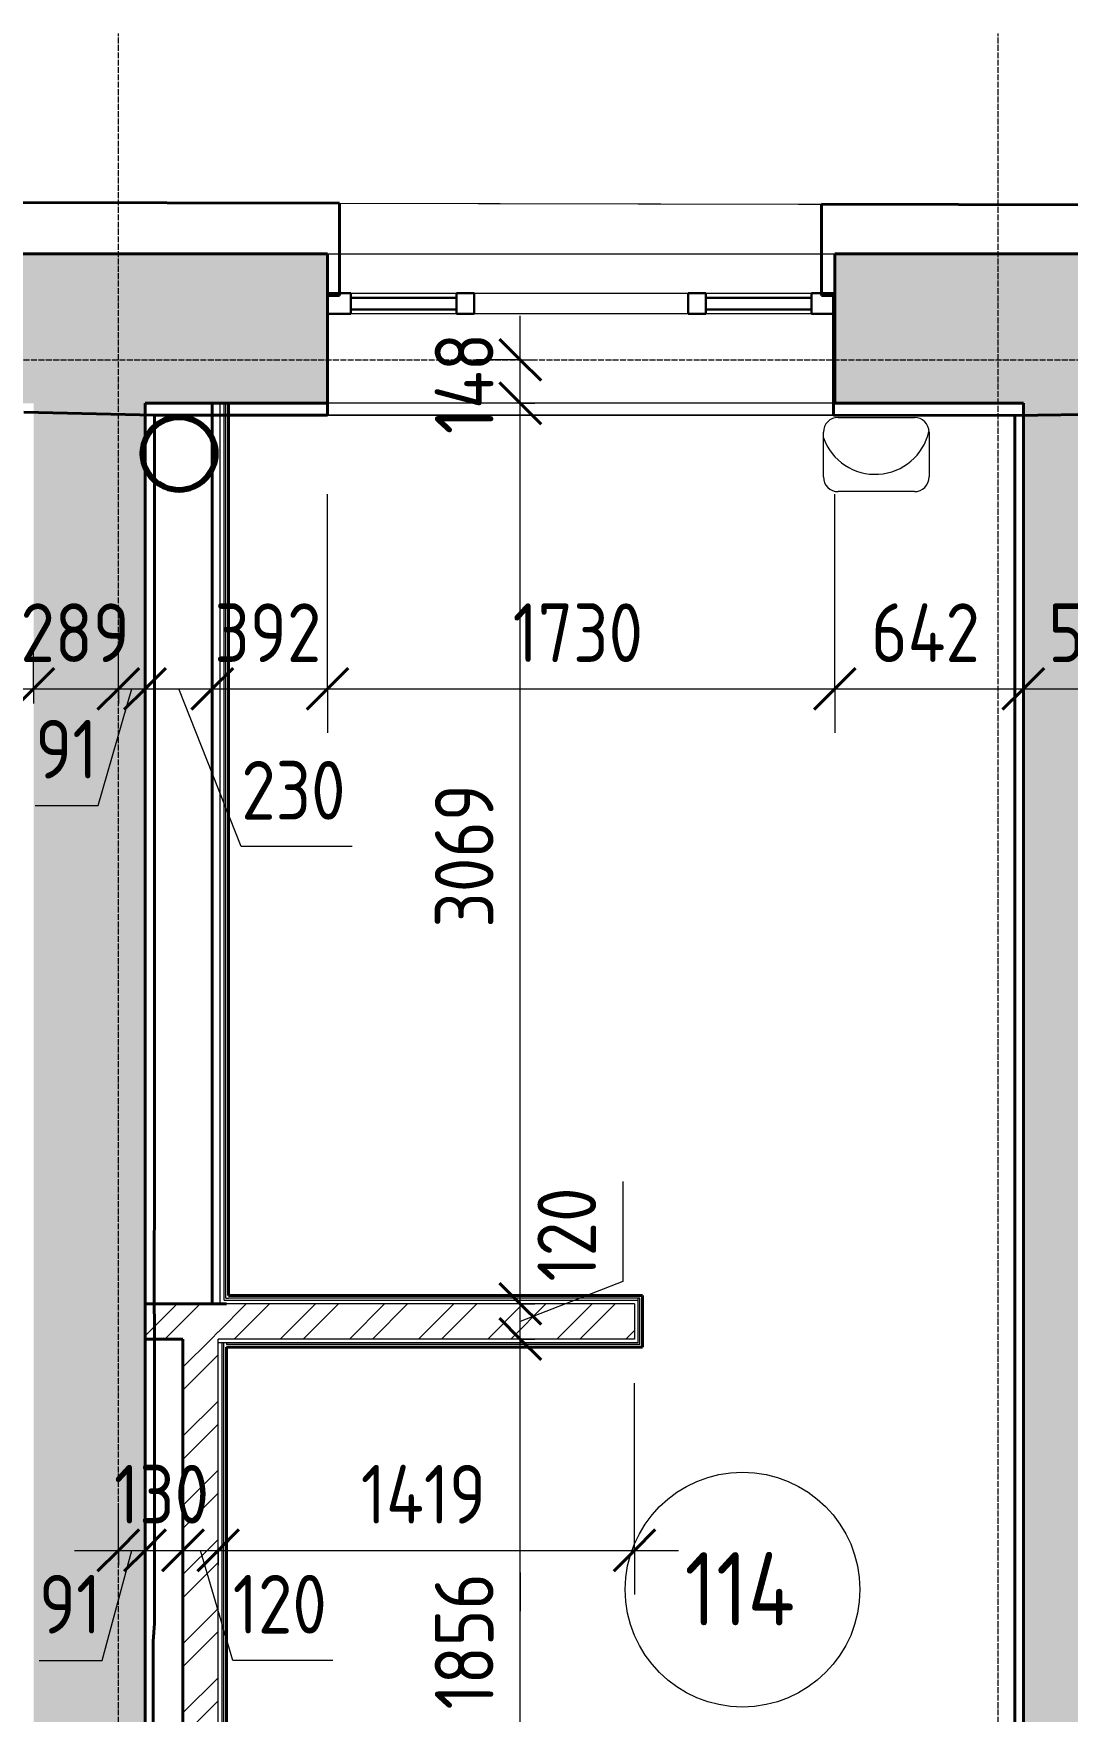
# Model space of a CAD drawing. Header units: millimetres. Extents: x -11886 to 68941, y -8130 to 45506.
# Drawn here: x 7421 to 10946, y 15950 to 21669 of the extents above; entities that cross this region are included whole.
import ezdxf

# ---------------------------------------------------------------- set-up
doc = ezdxf.new("R2010")
doc.units = ezdxf.units.MM
doc.linetypes.add('ADSK_Линия сетки', pattern=[25, 20, -2.5, 0, -2.5])
for name, color, linetype, lineweight in [('Витраж', 7, 'Continuous', 18), ('Марки помещений', 7, 'Continuous', 20), ('Оси', 7, 'Continuous', 9), ('Панели витража', 7, 'Continuous', 18), ('Размеры', 7, 'Continuous', 9), ('Размеры-100', 7, 'Continuous', 9), ('Стены', 7, 'Continuous', 18), ('Стены внутренние', 7, 'Continuous', 18), ('Стены наружные', 7, 'Continuous', 18), ('Стены штриховка', 7, 'Continuous', 18), ('стояки', 7, 'Continuous', 9)]:
    doc.layers.add(name, color=color, linetype=linetype, lineweight=lineweight)
for name, color, linetype, lineweight, true_color in [('Линии', 7, 'Continuous', 9, 0x00a600), ('планы со стояками отопление_dwg', 7, 'Continuous', 9, 0x767676), ('Стены разрез', 7, 'Continuous', 40, 0xbb5389), ('ТХ', 5, 'Continuous', 9, 0x0000ff), ('ТХ 1 этаж_dwg', 7, 'Continuous', 9, 0x767676)]:
    doc.layers.add(name, color=color, linetype=linetype, lineweight=lineweight, true_color=true_color)
doc.styles.add('GOST Common_1', font='GOST_Common.ttf', dxfattribs={"width": 0.9, "height": 200})
doc.styles.add('GOST Common_2', font='GOST_Common.ttf', dxfattribs={"width": 0.9, "height": 250})
doc.dimstyles.new('ADSK_Основной_2_мм_Округление_до_1_мм', dxfattribs={"dimscale": 304.8, "dimtxt": 201.142999, "dimasz": 0.463911, "dimexe": 0.492126, "dimexo": 0.492126, "dimgap": 0.098425, "dimtad": 1, "dimdec": 0, "dimdsep": 46, "dimtxsty": 'GOST Common_1', "dimblk1": 'OBLIQUE', "dimblk2": 'OBLIQUE', "dimsah": 1, "dimcen": 0.09, "dimdle": 0.492126, "dimazin": 2, "dimtfac": 1, "dimtdec": 4, "dimtix": 1, "dimtmove": 0, "dimatfit": 3, "dimfxl": 1, "dimtvp": 1, "dimtolj": 1, "dimtzin": 0, "dimlwd": 20, "dimlwe": 20, "dimarcsym": 2})
doc.dimstyles.new('ADSK_Основной_2_мм_Округление_до_1_мм_1', dxfattribs={"dimscale": 304.8, "dimtxt": 201.142999, "dimasz": 0.463911, "dimexe": 0.492126, "dimexo": 0.492126, "dimgap": 0.098425, "dimtad": 1, "dimdec": 0, "dimdsep": 46, "dimtxsty": 'GOST Common_1', "dimblk1": 'OBLIQUE', "dimblk2": 'OBLIQUE', "dimsah": 1, "dimcen": 0.09, "dimdle": 0.492126, "dimazin": 2, "dimtfac": 1, "dimtdec": 4, "dimtix": 1, "dimtmove": 1, "dimatfit": 3, "dimfxl": 1, "dimtvp": 1, "dimtolj": 1, "dimtzin": 0, "dimlwd": 20, "dimlwe": 20, "dimarcsym": 2})
pattern_1 = [(45, (0, 0), (-117.8655, 117.8655), []), (45, (78.58, 0), (-117.8655, 117.8655), [])]

# ---------------------------------------------------------------- blocks, each defined once
blk = doc.blocks.new('Существующие стены 1 эт - Существующие стены 1 эт-653793-01 План 1-го этажа кладочный')
at = {"layer": 'Стены', "color": 243, "true_color": 0xbb5389}
for p, q in [((4132.6, 21098.7), (10574.2, 21086.5)), ((8463.5, 21090.5), (8463.4, 20783.6)), ((8463.5, 21090.5), (10107.4, 21087.4)), ((10107.3, 20783.6), (10107.4, 21087.4)), ((10574.2, 21086.5), (12238.6, 21083.6)), ((10147.6, 20635.6), (10147.6, 20713.6)), ((10147.5, 20367.8), (10147.6, 20635.6)), ((7833.6, 20368.6), (7800.8, 20369.4)), ((7800.8, 20369.4), (7833.6, 20368.6)), ((8030.3, 20368.6), (7833.6, 20368.6)), ((7833.6, 20368.6), (7833.6, 17622.6)), ((8422.6, 20368.4), (8422.6, 20408.6)), ((8422.6, 20408.6), (8422.6, 20368.4)), ((8422.6, 20408.6), (8422.6, 20368.4)), ((10147.5, 20367.8), (8422.6, 20368.4)), ((8422.6, 20368.4), (10147.5, 20367.8)), ((10147.5, 20367.8), (8422.6, 20368.4)), ((10147.5, 20408.6), (10147.5, 20367.8)), ((10147.5, 20367.8), (10147.5, 20408.6)), ((7833.6, 17622.6), (7832, 17558.8)), ((7832, 17558.8), (7832, 17339.6)), ((7833.6, 17219.6), (7833.6, 16250.6)), ((7833.6, 16250.6), (7828.4, 16190)), ((7828.4, 16190), (7828.4, 15899))]:
    blk.add_line(p, q, dxfattribs=at)
at = {"layer": 'Стены разрез'}
for p, q in [((8463.5, 21090.5), (6687.7, 21093.9)), ((8463.5, 21090.5), (8463.4, 20776.2)), ((10107.4, 21087.4), (10107.3, 20775.6)), ((10574.2, 21086.5), (10107.4, 21087.4)), ((10574.2, 21086.5), (12101.9, 21083.8)), ((8463.4, 20776.2), (8422.7, 20776.3)), ((8422.7, 20776.3), (8422.7, 20636.3)), ((10147.6, 20775.6), (10107.3, 20775.6)), ((10147.6, 20635.6), (10147.6, 20775.6)), ((8422.6, 20368.4), (8422.7, 20636.3)), ((10147.5, 20367.8), (10147.6, 20635.6)), ((7388, 20378.6), (7833.6, 20368.6)), ((7833.6, 20368.6), (7388, 20378.6)), ((7833.6, 20368.6), (8422.6, 20368.4)), ((7833.6, 17622.6), (7833.6, 20368.6)), ((10147.5, 20367.8), (10766.6, 20367.6)), ((10766.6, 20367.6), (11333.9, 20374.8)), ((11333.9, 20374.8), (10766.6, 20367.6)), ((10766.6, 20367.6), (10766.6, 12991.9)), ((7832, 17558.8), (7833.6, 17622.6)), ((7832, 17331.9), (7832, 17558.8)), ((7833.6, 17277.8), (7832, 17331.9)), ((7833.6, 16250.6), (7833.6, 17277.8)), ((7828.4, 16190), (7833.6, 16250.6)), ((7828.4, 15899), (7828.4, 16190))]:
    blk.add_line(p, q, dxfattribs=at)
blk = doc.blocks.new('Системная панель - _AR_Стекло_40мм_привязка по центру-1463982-01 План 1-го этажа кладочный')
at = {"layer": 'Панели витража', "lineweight": 30}
for p, q in [((180, 20), (-180, 20)), ((-180, 20), (-180, -20)), ((180, -20), (180, 20)), ((-180, -20), (180, -20))]:
    blk.add_line(p, q, dxfattribs=at)
blk = doc.blocks.new('Прямоугольный импост - 70х20_60мм-1463983-01 План 1-го этажа кладочный')
at = {"layer": 'Витраж', "lineweight": 30}
for p, q in [((-80, 35), (0, 35)), ((-80, -35), (-80, 35)), ((0, 35), (0, -35)), ((0, -35), (-80, -35))]:
    blk.add_line(p, q, dxfattribs=at)
blk = doc.blocks.new('Прямоугольный импост - 70х20_60мм-1463984-01 План 1-го этажа кладочный')
at = {"layer": 'Витраж', "lineweight": 30}
for p, q in [((0, 35), (-80, 35)), ((-80, 35), (-80, -35)), ((0, -35), (0, 35)), ((-80, -35), (0, -35))]:
    blk.add_line(p, q, dxfattribs=at)
blk = doc.blocks.new('Прямоугольный импост - 70х60мм-1225009-01 План 1-го этажа кладочный')
at = {"layer": 'Витраж'}
for p, q in [((-6006, 9731.9), (-6006, 10091.9)), ((-5936, 10091.9), (-5936, 9731.9))]:
    blk.add_line(p, q, dxfattribs=at)
blk = doc.blocks.new('Прямоугольный импост - 70х60мм-1463981-01 План 1-го этажа кладочный')
at = {"layer": 'Витраж', "lineweight": 30}
for p, q in [((-30, 35), (30, 35)), ((-30, -35), (-30, 35)), ((30, 35), (30, -35)), ((30, -35), (-30, -35))]:
    blk.add_line(p, q, dxfattribs=at)
blk = doc.blocks.new('Прямоугольный импост - 70х60мм-1464024-01 План 1-го этажа кладочный')
at = {"layer": 'Витраж'}
for p, q in [((8922.7, 20783.6), (9652.7, 20783.6)), ((9652.7, 20713.6), (8922.7, 20713.6))]:
    blk.add_line(p, q, dxfattribs=at)
blk = doc.blocks.new('планы со стояками отопление_dwg-1484427-01 План 1-го этажа кладочный')
at = {"layer": 'стояки', "color": 246, "lineweight": 80, "true_color": 0x7f001f}
blk.add_circle((180312.4, 176314.5), 124.3, dxfattribs=at)
blk = doc.blocks.new('ТХ 1 этаж_dwg_Электросушитель-2118426-01 План 1-го этажа кладочный')
at = {"layer": 'ТХ', "color": 253, "true_color": 0xa0a0a0}
for p, q in [((14845.2, 10699.4), (15105, 10699.4)), ((14795.2, 10496.6), (14795.2, 10649.4)), ((15155, 10649.4), (15155, 10496.6)), ((15105, 10446.6), (14845.2, 10446.6))]:
    blk.add_line(p, q, dxfattribs=at)
for centre, radius, start, end in [((14845.2, 10649.4), 50, 90, 180), ((15105, 10649.4), 50, 0, 90), ((14978.3, 10452.8), 187.6, 19.6167, 167.3478), ((14845.2, 10496.6), 50, 180, 270), ((15105, 10496.6), 50, 270, 360)]:
    blk.add_arc(centre, radius, start, end, dxfattribs=at)
blk = doc.blocks.new('ТХ 1 этаж_dwg-2084881-01 План 1-го этажа кладочный')
at = {"rotation": 180}
blk.add_blockref('ТХ 1 этаж_dwg_Электросушитель-2118426-01 План 1-го этажа кладочный', (143270, -40065.8), dxfattribs=at)
blk = doc.blocks.new('ADSK_Марка_Помещение_ОдноЗначение - Номер-247393-01 План 1-го этажа кладочный')
at = {"layer": 'Марки помещений'}
blk.add_circle((0, 0), 4, dxfattribs=at)
blk = doc.blocks.new('DIMBLOCK214-01 План 1-го этажа кладочный')
at = {"layer": 'Размеры-100', "lineweight": 40, "transparency": 16777216}
for p, q in [((9080.3, 17219.6), (9009.6, 17290.3)), ((9080.3, 17219.6), (9151, 17148.9)), ((9080.3, 15363.6), (9009.6, 15434.3)), ((9080.3, 15363.6), (9151, 15292.9))]:
    blk.add_line(p, q, dxfattribs=at)
at = {"layer": 'Размеры-100', "lineweight": 20, "transparency": 16777216}
for p, q in [((9080.3, 17219.6), (8930.3, 17219.6)), ((9080.3, 15363.6), (9080.3, 17219.6)), ((9080.3, 17219.6), (9130.3, 17219.6)), ((9080.3, 16424), (9080.3, 16291.6)), ((9080.3, 15957), (9080.3, 16424)), ((9080.3, 15363.6), (8930.3, 15363.6)), ((9080.3, 15363.6), (9130.3, 15363.6))]:
    blk.add_line(p, q, dxfattribs=at)
at = {"layer": 'Размеры-100', "color": 0, "lineweight": 20, "transparency": 16777216, "insert": (8788.9, 15957), "char_height": 200, "width": 560.473, "attachment_point": 1, "rotation": 90, "line_spacing_factor": 1.022761, "style": 'GOST Common_1'}
blk.add_mtext('1856', dxfattribs=at)
blk = doc.blocks.new('_Oblique')
at = {"color": 0, "linetype": 'ByBlock', "lineweight": -2}
blk.add_line((-0.5, -0.5), (0.5, 0.5), dxfattribs=at)
blk = doc.blocks.new('DIMBLOCK215-01 План 1-го этажа кладочный')
at = {"layer": 'Размеры-100', "lineweight": 20, "transparency": 16777216}
for p, q in [((9430.1, 17756.3), (9430.1, 17415.4)), ((9430.1, 17415.4), (9080.3, 17279.6)), ((9080.3, 17339.6), (8930.3, 17339.6)), ((9080.3, 17219.6), (9080.3, 17339.6)), ((9080.3, 17339.6), (9130.3, 17339.6)), ((9080.3, 17219.6), (8930.3, 17219.6)), ((9080.3, 17219.6), (9130.3, 17219.6))]:
    blk.add_line(p, q, dxfattribs=at)
at = {"layer": 'Размеры-100', "lineweight": 40, "transparency": 16777216}
for p, q in [((9080.3, 17339.6), (9009.6, 17410.3)), ((9080.3, 17339.6), (9151, 17268.9)), ((9080.3, 17219.6), (9009.6, 17290.3)), ((9080.3, 17219.6), (9151, 17148.9))]:
    blk.add_line(p, q, dxfattribs=at)
at = {"layer": 'Размеры-100', "color": 0, "lineweight": 20, "transparency": 16777216, "insert": (9138.7, 17415.4), "char_height": 200, "width": 409.104, "attachment_point": 1, "rotation": 90, "line_spacing_factor": 1.022761, "style": 'GOST Common_1'}
blk.add_mtext('120', dxfattribs=at)
blk = doc.blocks.new('DIMBLOCK216-01 План 1-го этажа кладочный')
at = {"layer": 'Размеры-100', "lineweight": 40, "transparency": 16777216}
for p, q in [((9080.3, 20408.6), (9009.6, 20479.3)), ((9080.3, 20408.6), (9151, 20337.9)), ((9080.3, 17339.6), (9009.6, 17410.3)), ((9080.3, 17339.6), (9151, 17268.9))]:
    blk.add_line(p, q, dxfattribs=at)
at = {"layer": 'Размеры-100', "lineweight": 20, "transparency": 16777216}
for p, q in [((9080.3, 20408.6), (8930.3, 20408.6)), ((9080.3, 17339.6), (9080.3, 20408.6)), ((9080.3, 20408.6), (9130.3, 20408.6)), ((9080.3, 17339.6), (8930.3, 17339.6)), ((9080.3, 17339.6), (9130.3, 17339.6))]:
    blk.add_line(p, q, dxfattribs=at)
at = {"layer": 'Размеры-100', "color": 0, "lineweight": 20, "transparency": 16777216, "insert": (8788.9, 18621.8), "char_height": 200, "width": 605.475, "attachment_point": 1, "rotation": 90, "line_spacing_factor": 1.022761, "style": 'GOST Common_1'}
blk.add_mtext('3069', dxfattribs=at)
blk = doc.blocks.new('DIMBLOCK217-01 План 1-го этажа кладочный')
at = {"layer": 'Размеры-100', "lineweight": 20, "transparency": 16777216}
for p, q in [((9080.3, 20408.6), (9080.3, 20706.8)), ((9080.3, 20556.8), (8930.3, 20556.8)), ((9080.3, 20556.8), (9130.3, 20556.8)), ((9080.3, 20408.6), (8930.3, 20408.6)), ((9080.3, 20408.6), (9130.3, 20408.6))]:
    blk.add_line(p, q, dxfattribs=at)
at = {"layer": 'Размеры-100', "lineweight": 40, "transparency": 16777216}
for p, q in [((9080.3, 20556.8), (9009.6, 20627.5)), ((9080.3, 20556.8), (9151, 20486.1)), ((9080.3, 20408.6), (9009.6, 20479.3)), ((9080.3, 20408.6), (9151, 20337.9))]:
    blk.add_line(p, q, dxfattribs=at)
at = {"layer": 'Размеры-100', "color": 0, "lineweight": 20, "transparency": 16777216, "insert": (8788.9, 20303.7), "char_height": 200, "width": 429.56, "attachment_point": 1, "rotation": 90, "line_spacing_factor": 1.022761, "style": 'GOST Common_1'}
blk.add_mtext('148', dxfattribs=at)
blk = doc.blocks.new('DIMBLOCK218-01 План 1-го этажа кладочный')
at = {"layer": 'Размеры-100', "lineweight": 20, "transparency": 16777216}
for p, q in [((7709.9, 16499.3), (7709.9, 16649.3)), ((7800.8, 16499.3), (7800.8, 16649.3)), ((7559.9, 16499.3), (7800.8, 16499.3)), ((7654.3, 16124.6), (7755.4, 16499.3)), ((7709.9, 16499.3), (7709.9, 16449.3)), ((7800.8, 16499.3), (7800.8, 16449.3)), ((7439.5, 16124.6), (7654.3, 16124.6))]:
    blk.add_line(p, q, dxfattribs=at)
at = {"layer": 'Размеры-100', "lineweight": 40, "transparency": 16777216}
for p, q in [((7709.9, 16499.3), (7780.6, 16570)), ((7800.8, 16499.3), (7871.5, 16570)), ((7709.9, 16499.3), (7639.2, 16428.6)), ((7800.8, 16499.3), (7730.1, 16428.6))]:
    blk.add_line(p, q, dxfattribs=at)
at = {"layer": 'Размеры-100', "color": 0, "lineweight": 20, "transparency": 16777216, "insert": (7439.5, 16415.9), "char_height": 200, "width": 257.736, "attachment_point": 1, "line_spacing_factor": 1.022761, "style": 'GOST Common_1'}
blk.add_mtext('91', dxfattribs=at)
blk = doc.blocks.new('DIMBLOCK219-01 План 1-го этажа кладочный')
at = {"layer": 'Размеры-100', "lineweight": 20, "transparency": 16777216}
for p, q in [((7800.8, 16499.3), (7800.8, 16649.3)), ((7930.3, 16499.3), (7930.3, 16649.3)), ((7800.8, 16499.3), (7930.3, 16499.3)), ((7800.8, 16499.3), (7800.8, 16449.3)), ((7930.3, 16499.3), (7930.3, 16449.3))]:
    blk.add_line(p, q, dxfattribs=at)
at = {"layer": 'Размеры-100', "lineweight": 40, "transparency": 16777216}
for p, q in [((7800.8, 16499.3), (7871.5, 16570)), ((7930.3, 16499.3), (8001, 16570)), ((7800.8, 16499.3), (7730.1, 16428.6)), ((7930.3, 16499.3), (7859.6, 16428.6))]:
    blk.add_line(p, q, dxfattribs=at)
at = {"layer": 'Размеры-100', "color": 0, "lineweight": 20, "transparency": 16777216, "insert": (7695.1, 16790.7), "char_height": 200, "width": 409.104, "attachment_point": 1, "line_spacing_factor": 1.022761, "style": 'GOST Common_1'}
blk.add_mtext('130', dxfattribs=at)
blk = doc.blocks.new('DIMBLOCK220-01 План 1-го этажа кладочный')
at = {"layer": 'Размеры-100', "lineweight": 20, "transparency": 16777216}
for p, q in [((7930.3, 16499.3), (7930.3, 16649.3)), ((8050.3, 16499.3), (8050.3, 16649.3)), ((7930.3, 16499.3), (8050.3, 16499.3)), ((7930.3, 16499.3), (7930.3, 16449.3)), ((8099.9, 16124.6), (7990.3, 16499.3)), ((8050.3, 16499.3), (8050.3, 16449.3)), ((8440.9, 16124.6), (8099.9, 16124.6))]:
    blk.add_line(p, q, dxfattribs=at)
at = {"layer": 'Размеры-100', "lineweight": 40, "transparency": 16777216}
for p, q in [((7930.3, 16499.3), (8001, 16570)), ((8050.3, 16499.3), (8121, 16570)), ((7930.3, 16499.3), (7859.6, 16428.6)), ((8050.3, 16499.3), (7979.6, 16428.6))]:
    blk.add_line(p, q, dxfattribs=at)
at = {"layer": 'Размеры-100', "color": 0, "lineweight": 20, "transparency": 16777216, "insert": (8099.9, 16415.9), "char_height": 200, "width": 409.104, "attachment_point": 1, "line_spacing_factor": 1.022761, "style": 'GOST Common_1'}
blk.add_mtext('120', dxfattribs=at)
blk = doc.blocks.new('DIMBLOCK221-01 План 1-го этажа кладочный')
at = {"layer": 'Размеры-100', "lineweight": 20, "transparency": 16777216}
for p, q in [((9469.3, 16499.3), (9469.3, 17069.6)), ((8050.3, 16499.3), (8050.3, 16649.3)), ((8050.3, 16499.3), (9619.3, 16499.3)), ((8050.3, 16499.3), (8050.3, 16449.3)), ((9469.3, 16499.3), (9469.3, 16349.3))]:
    blk.add_line(p, q, dxfattribs=at)
at = {"layer": 'Размеры-100', "lineweight": 40, "transparency": 16777216}
for p, q in [((8050.3, 16499.3), (8121, 16570)), ((9469.3, 16499.3), (9540, 16570)), ((8050.3, 16499.3), (7979.6, 16428.6)), ((9469.3, 16499.3), (9398.6, 16428.6))]:
    blk.add_line(p, q, dxfattribs=at)
at = {"layer": 'Размеры-100', "color": 0, "lineweight": 20, "transparency": 16777216, "insert": (8536.5, 16790.7), "char_height": 200, "width": 535.927, "attachment_point": 1, "line_spacing_factor": 1.022761, "style": 'GOST Common_1'}
blk.add_mtext('1419', dxfattribs=at)
blk = doc.blocks.new('DIMBLOCK223-01 План 1-го этажа кладочный')
at = {"layer": 'Размеры-100', "lineweight": 20, "transparency": 16777216}
for p, q in [((6478.2, 19435.4), (6478.2, 20258.6)), ((7420.8, 19435.4), (7420.8, 19585.4)), ((6478.2, 19435.4), (7420.8, 19435.4)), ((6478.2, 19435.4), (6478.2, 19285.4)), ((7420.8, 19435.4), (7420.8, 19385.4))]:
    blk.add_line(p, q, dxfattribs=at)
at = {"layer": 'Размеры-100', "lineweight": 40, "transparency": 16777216}
for p, q in [((6478.2, 19435.4), (6548.9, 19506.1)), ((7420.8, 19435.4), (7491.5, 19506.1)), ((6478.2, 19435.4), (6407.5, 19364.7)), ((7420.8, 19435.4), (7350.1, 19364.7))]:
    blk.add_line(p, q, dxfattribs=at)
at = {"layer": 'Размеры-100', "color": 0, "lineweight": 20, "transparency": 16777216, "insert": (6751.8, 19726.8), "char_height": 200, "width": 474.561, "attachment_point": 1, "line_spacing_factor": 1.022761, "style": 'GOST Common_1'}
blk.add_mtext('943', dxfattribs=at)
blk = doc.blocks.new('DIMBLOCK224-01 План 1-го этажа кладочный')
at = {"layer": 'Размеры-100', "lineweight": 20, "transparency": 16777216}
for p, q in [((7420.8, 19435.4), (7420.8, 19585.4)), ((7709.9, 19435.4), (7709.9, 19585.4)), ((7420.8, 19435.4), (7709.9, 19435.4)), ((7420.8, 19435.4), (7420.8, 19385.4)), ((7709.9, 19435.4), (7709.9, 19385.4))]:
    blk.add_line(p, q, dxfattribs=at)
at = {"layer": 'Размеры-100', "lineweight": 40, "transparency": 16777216}
for p, q in [((7420.8, 19435.4), (7491.5, 19506.1)), ((7709.9, 19435.4), (7780.6, 19506.1)), ((7420.8, 19435.4), (7350.1, 19364.7)), ((7709.9, 19435.4), (7639.2, 19364.7))]:
    blk.add_line(p, q, dxfattribs=at)
at = {"layer": 'Размеры-100', "color": 0, "lineweight": 20, "transparency": 16777216, "insert": (7376.1, 19726.8), "char_height": 200, "width": 454.106, "attachment_point": 1, "line_spacing_factor": 1.022761, "style": 'GOST Common_1'}
blk.add_mtext('289', dxfattribs=at)
blk = doc.blocks.new('DIMBLOCK225-01 План 1-го этажа кладочный')
at = {"layer": 'Размеры-100', "lineweight": 20, "transparency": 16777216}
for p, q in [((7709.9, 19435.4), (7709.9, 19585.4)), ((7800.8, 19435.4), (7800.8, 19585.4)), ((7641.5, 19038.5), (7755.4, 19435.4)), ((7709.9, 19435.4), (7800.8, 19435.4)), ((7709.9, 19435.4), (7709.9, 19385.4)), ((7800.8, 19435.4), (7800.8, 19385.4)), ((7426.7, 19038.5), (7641.5, 19038.5))]:
    blk.add_line(p, q, dxfattribs=at)
at = {"layer": 'Размеры-100', "lineweight": 40, "transparency": 16777216}
for p, q in [((7709.9, 19435.4), (7780.6, 19506.1)), ((7800.8, 19435.4), (7871.5, 19506.1)), ((7709.9, 19435.4), (7639.2, 19364.7)), ((7800.8, 19435.4), (7730.1, 19364.7))]:
    blk.add_line(p, q, dxfattribs=at)
at = {"layer": 'Размеры-100', "color": 0, "lineweight": 20, "transparency": 16777216, "insert": (7426.7, 19329.9), "char_height": 200, "width": 257.736, "attachment_point": 1, "line_spacing_factor": 1.022761, "style": 'GOST Common_1'}
blk.add_mtext('91', dxfattribs=at)
blk = doc.blocks.new('DIMBLOCK226-01 План 1-го этажа кладочный')
at = {"layer": 'Размеры-100', "lineweight": 20, "transparency": 16777216}
for p, q in [((7800.8, 19435.4), (7800.8, 19585.4)), ((8030.3, 19435.4), (8030.3, 19585.4)), ((7800.8, 19435.4), (8030.3, 19435.4)), ((7800.8, 19435.4), (7800.8, 19385.4)), ((8128.8, 18898.5), (7915.6, 19435.4)), ((8030.3, 19435.4), (8030.3, 19385.4)), ((8507.2, 18898.5), (8128.8, 18898.5))]:
    blk.add_line(p, q, dxfattribs=at)
at = {"layer": 'Размеры-100', "lineweight": 40, "transparency": 16777216}
for p, q in [((7800.8, 19435.4), (7871.5, 19506.1)), ((8030.3, 19435.4), (8101, 19506.1)), ((7800.8, 19435.4), (7730.1, 19364.7)), ((8030.3, 19435.4), (7959.6, 19364.7))]:
    blk.add_line(p, q, dxfattribs=at)
at = {"layer": 'Размеры-100', "color": 0, "lineweight": 20, "transparency": 16777216, "insert": (8128.8, 19189.8), "char_height": 200, "width": 454.106, "attachment_point": 1, "line_spacing_factor": 1.022761, "style": 'GOST Common_1'}
blk.add_mtext('230', dxfattribs=at)
blk = doc.blocks.new('DIMBLOCK227-01 План 1-го этажа кладочный')
at = {"layer": 'Размеры-100', "lineweight": 20, "transparency": 16777216}
for p, q in [((8422.7, 19435.4), (8422.7, 20098.6)), ((8030.3, 19435.4), (8030.3, 19585.4)), ((8030.3, 19435.4), (8422.7, 19435.4)), ((8030.3, 19435.4), (8030.3, 19385.4)), ((8422.7, 19435.4), (8422.7, 19285.4))]:
    blk.add_line(p, q, dxfattribs=at)
at = {"layer": 'Размеры-100', "lineweight": 40, "transparency": 16777216}
for p, q in [((8030.3, 19435.4), (8101, 19506.1)), ((8422.7, 19435.4), (8493.4, 19506.1)), ((8030.3, 19435.4), (7959.6, 19364.7)), ((8422.7, 19435.4), (8352, 19364.7))]:
    blk.add_line(p, q, dxfattribs=at)
at = {"layer": 'Размеры-100', "color": 0, "lineweight": 20, "transparency": 16777216, "insert": (8037.3, 19726.8), "char_height": 200, "width": 454.106, "attachment_point": 1, "line_spacing_factor": 1.022761, "style": 'GOST Common_1'}
blk.add_mtext('392', dxfattribs=at)
blk = doc.blocks.new('DIMBLOCK228-01 План 1-го этажа кладочный')
at = {"layer": 'Размеры-100', "lineweight": 20, "transparency": 16777216}
for p, q in [((8422.7, 19435.4), (8422.7, 20098.6)), ((10152.7, 19435.4), (10152.7, 20098.6)), ((8422.7, 19435.4), (10152.7, 19435.4)), ((8422.7, 19435.4), (8422.7, 19285.4)), ((10152.7, 19435.4), (10152.7, 19285.4))]:
    blk.add_line(p, q, dxfattribs=at)
at = {"layer": 'Размеры-100', "lineweight": 40, "transparency": 16777216}
for p, q in [((8422.7, 19435.4), (8493.4, 19506.1)), ((10152.7, 19435.4), (10223.4, 19506.1)), ((8422.7, 19435.4), (8352, 19364.7)), ((10152.7, 19435.4), (10082, 19364.7))]:
    blk.add_line(p, q, dxfattribs=at)
at = {"layer": 'Размеры-100', "color": 0, "lineweight": 20, "transparency": 16777216, "insert": (9054.2, 19726.8), "char_height": 200, "width": 560.473, "attachment_point": 1, "line_spacing_factor": 1.022761, "style": 'GOST Common_1'}
blk.add_mtext('1730', dxfattribs=at)
blk = doc.blocks.new('DIMBLOCK229-01 План 1-го этажа кладочный')
at = {"layer": 'Размеры-100', "lineweight": 20, "transparency": 16777216}
for p, q in [((10152.7, 19435.4), (10152.7, 20098.6)), ((10795.2, 19435.4), (10795.2, 19585.4)), ((10152.7, 19435.4), (10795.2, 19435.4)), ((10152.7, 19435.4), (10152.7, 19285.4)), ((10795.2, 19435.4), (10795.2, 19385.4))]:
    blk.add_line(p, q, dxfattribs=at)
at = {"layer": 'Размеры-100', "lineweight": 40, "transparency": 16777216}
for p, q in [((10152.7, 19435.4), (10223.4, 19506.1)), ((10795.2, 19435.4), (10865.9, 19506.1)), ((10152.7, 19435.4), (10082, 19364.7)), ((10795.2, 19435.4), (10724.5, 19364.7))]:
    blk.add_line(p, q, dxfattribs=at)
at = {"layer": 'Размеры-100', "color": 0, "lineweight": 20, "transparency": 16777216, "insert": (10276.3, 19726.8), "char_height": 200, "width": 474.561, "attachment_point": 1, "line_spacing_factor": 1.022761, "style": 'GOST Common_1'}
blk.add_mtext('642', dxfattribs=at)
blk = doc.blocks.new('DIMBLOCK230-01 План 1-го этажа кладочный')
at = {"layer": 'Размеры-100', "lineweight": 20, "transparency": 16777216}
for p, q in [((10795.2, 19435.4), (10795.2, 19585.4)), ((11305.2, 19435.4), (11305.2, 19585.4)), ((10795.2, 19435.4), (11305.2, 19435.4)), ((10795.2, 19435.4), (10795.2, 19385.4)), ((11305.2, 19435.4), (11305.2, 19385.4))]:
    blk.add_line(p, q, dxfattribs=at)
at = {"layer": 'Размеры-100', "lineweight": 40, "transparency": 16777216}
for p, q in [((10795.2, 19435.4), (10865.9, 19506.1)), ((11305.2, 19435.4), (11375.9, 19506.1)), ((10795.2, 19435.4), (10724.5, 19364.7)), ((11305.2, 19435.4), (11234.5, 19364.7))]:
    blk.add_line(p, q, dxfattribs=at)
at = {"layer": 'Размеры-100', "color": 0, "lineweight": 20, "transparency": 16777216, "insert": (10879.8, 19726.8), "char_height": 200, "width": 409.104, "attachment_point": 1, "line_spacing_factor": 1.022761, "style": 'GOST Common_1'}
blk.add_mtext('510', dxfattribs=at)

msp = doc.modelspace()

# ---------------------------------------------------------------- hatches: boundary and pattern name
at = {"layer": 'Стены внутренние', "true_color": 0xc0c0c0}
for points in [[(7420.8, 12950.6), (7800.8, 12951.8), (7800.8, 20408.6), (7420.8, 20408.6), (7420.8, 12951.7)], [(10852.5, 13095.1), (11305.2, 13095.1), (11305.2, 20408.6), (10795.2, 20408.6), (10795.2, 13095.1), (10807.3, 13095.1)]]:
    msp.add_hatch(color=9, dxfattribs=at).paths.add_polyline_path(points)
at = {"layer": 'Стены внутренние', "lineweight": 9}
h = msp.add_hatch(dxfattribs=at)
h.set_pattern_fill('FP_1', color=256, style=0, pattern_type=2)
h.set_pattern_definition(pattern_1)
h.paths.add_polyline_path([(7833.6, 17219.6), (8050.3, 17219.6), (8050.3, 17339.6), (7800.8, 17339.6), (7800.8, 17219.6)])
h = msp.add_hatch(dxfattribs=at)
h.set_pattern_fill('FP_1', color=256, style=0, pattern_type=2)
h.set_pattern_definition(pattern_1)
h.paths.add_polyline_path([(9469.3, 17219.6), (9469.3, 17339.6), (8050.3, 17339.6), (8051.1, 17219.6), (9417.5, 17219.6)])
h = msp.add_hatch(dxfattribs=at)
h.set_pattern_fill('FP_1', color=256, style=0, pattern_type=2)
h.set_pattern_definition(pattern_1)
h.paths.add_polyline_path([(7930.3, 15363.6), (8050.3, 15363.6), (8050.3, 17219.6), (7930.3, 17219.6), (7930.3, 15840.7)])
at = {"layer": 'Стены наружные', "true_color": 0xc0c0c0}
h = msp.add_hatch(color=9, dxfattribs=at)
h.paths.add_polyline_path([(17991.4, 20408.6), (18455.8, 20408.6), (18455.8, 20918.6), (17038.3, 20918.6), (17038.4, 20408.6), (17154.3, 20408.6)])
h.paths.add_polyline_path([(14423.8, 20408.6), (15308.3, 20408.6), (15308.3, 20918.6), (14082.5, 20918.6), (14082.5, 20408.6), (14097.8, 20408.6)])
h.paths.add_polyline_path([(12352.5, 20408.6), (12352.5, 20918.6), (10152.7, 20918.6), (10152.7, 20408.6), (12336.8, 20408.6)])
h.paths.add_polyline_path([(7833.6, 20408.6), (8422.7, 20408.6), (8422.7, 20918.6), (6687.7, 20918.6), (6687.7, 20408.6), (7800.8, 20408.6)])
h.paths.add_polyline_path([(3743.6, 20408.6), (4387.7, 20408.6), (4387.7, 20918.6), (3433.5, 20918.6), (3433.9, 20408.6), (3710.1, 20408.6)])

# ---------------------------------------------------------------- linework, layer by layer
at = {"layer": 'Линии', "lineweight": 18}
msp.add_line((9469.3, 17339.6), (9469.3, 17219.6), dxfattribs=at)
at = {"layer": 'Оси', "linetype": 'ADSK_Линия сетки'}
for p, q in [((7709.9, -7330.4), (7709.9, 21668.8)), ((10709.9, -7330.4), (10709.9, 21668.8)), ((-11086.2, 20556.8), (57141.7, 20556.8))]:
    msp.add_line(p, q, dxfattribs=at)
at = {"layer": 'Стены внутренние', "lineweight": 40}
for p, q in [((7800.8, 12951.8), (7800.8, 20408.6)), ((8030.3, 20408.6), (8030.3, 17339.6)), ((8085.3, 20408.6), (8030.3, 20408.6)), ((8085.3, 17367.6), (8085.3, 20408.6)), ((10795.2, 20408.6), (10795.2, 12960.9)), ((7800.8, 17339.6), (8078.3, 17339.6)), ((9497.3, 17367.6), (8085.3, 17367.6)), ((9497.3, 17191.6), (9497.3, 17367.6)), ((7800.8, 17219.6), (7930.3, 17219.6)), ((7930.3, 17219.6), (7930.3, 15363.6)), ((8078.3, 15391.6), (8078.3, 17191.6)), ((8078.3, 17191.6), (9497.3, 17191.6))]:
    msp.add_line(p, q, dxfattribs=at)
at = {"layer": 'Стены внутренние'}
msp.add_line((8085.3, 17339.6), (8078.3, 17339.6), dxfattribs=at)
at = {"layer": 'Стены наружные', "lineweight": 40}
for p, q in [((8422.7, 20918.6), (6478.2, 20918.6)), ((8422.7, 20918.6), (8422.7, 20408.6)), ((10152.7, 20918.6), (12352.5, 20918.6)), ((10152.7, 20918.6), (10152.7, 20408.6)), ((8030.3, 20408.6), (7800.8, 20408.6)), ((8422.7, 20408.6), (8085.3, 20408.6)), ((10152.7, 20408.6), (10795.2, 20408.6))]:
    msp.add_line(p, q, dxfattribs=at)
at = {"layer": 'Стены наружные'}
for p, q in [((8422.7, 20918.6), (10152.7, 20918.6)), ((10152.7, 20408.6), (8422.7, 20408.6))]:
    msp.add_line(p, q, dxfattribs=at)
at = {"layer": 'Стены штриховка'}
for p, q in [((8057.3, 17339.6), (8057.3, 20408.6)), ((8070.3, 17352.6), (8070.3, 20408.6)), ((8076.3, 17358.6), (8076.3, 20408.6)), ((8070.3, 17352.6), (9482.3, 17352.6)), ((8076.3, 17358.6), (8085.3, 17358.6)), ((9488.3, 17358.6), (8085.3, 17358.6)), ((9469.3, 17339.6), (8085.3, 17339.6)), ((9469.3, 17339.6), (9469.3, 17219.6)), ((9482.3, 17206.6), (9482.3, 17358.6)), ((9488.3, 17200.6), (9488.3, 17358.6)), ((8050.3, 15363.6), (8050.3, 17219.6)), ((9469.3, 17219.6), (8050.3, 17219.6)), ((9482.3, 17206.6), (8050.3, 17206.6)), ((8063.3, 15376.6), (8063.3, 17206.6)), ((8069.3, 15382.6), (8069.3, 17206.6)), ((8078.3, 17206.6), (8078.3, 17200.6)), ((9488.3, 17200.6), (8078.3, 17200.6))]:
    msp.add_line(p, q, dxfattribs=at)

# ---------------------------------------------------------------- block references
at = {"layer": 'Витраж'}
for name, p, rotation in [('Прямоугольный импост - 70х20_60мм-1463984-01 План 1-го этажа кладочный', (8422.7, 20748.6), 180), ('Прямоугольный импост - 70х60мм-1225009-01 План 1-го этажа кладочный', (-1229.2, 14777.6), 270.0000000000001), ('Прямоугольный импост - 70х60мм-1225009-01 План 1-го этажа кладочный', (-19.2, 14777.6), 270.0000000000001)]:
    msp.add_blockref(name, p, dxfattribs=dict(at, rotation=rotation))
at = {"layer": 'Витраж', "extrusion": (0, 0, -1), "rotation": 180}
for name, p in [('Прямоугольный импост - 70х60мм-1463981-01 План 1-го этажа кладочный', (-8892.7, 20748.6)), ('Прямоугольный импост - 70х60мм-1463981-01 План 1-го этажа кладочный', (-9682.7, 20748.6)), ('Прямоугольный импост - 70х20_60мм-1463983-01 План 1-го этажа кладочный', (-10152.7, 20748.6))]:
    msp.add_blockref(name, p, dxfattribs=at)
at = {"layer": 'Витраж'}
msp.add_blockref('Прямоугольный импост - 70х60мм-1464024-01 План 1-го этажа кладочный', (0, 0), dxfattribs=at)
at = {"layer": 'Марки помещений', "xscale": 99.99999999999993, "yscale": 99.99999999999993, "zscale": 99.99999999999993}
msp.add_blockref('ADSK_Марка_Помещение_ОдноЗначение - Номер-247393-01 План 1-го этажа кладочный', (9838, 16365.5), dxfattribs=at)
at = {"layer": 'Панели витража'}
for p in [(8682.7, 20748.6), (9892.7, 20748.6)]:
    msp.add_blockref('Системная панель - _AR_Стекло_40мм_привязка по центру-1463982-01 План 1-го этажа кладочный', p, dxfattribs=at)
at = {"layer": 'планы со стояками отопление_dwg', "color": 6, "true_color": 0xff00ff}
msp.add_blockref('планы со стояками отопление_dwg-1484427-01 План 1-го этажа кладочный', (-172395.5, -156077), dxfattribs=at)
at = {"layer": 'Стены разрез'}
msp.add_blockref('Существующие стены 1 эт - Существующие стены 1 эт-653793-01 План 1-го этажа кладочный', (0, 0), dxfattribs=at)
at = {"layer": 'ТХ 1 этаж_dwg', "color": 253, "true_color": 0xa0a0a0}
msp.add_blockref('ТХ 1 этаж_dwg-2084881-01 План 1-го этажа кладочный', (-118001.2, 70872.8), dxfattribs=at)

# ---------------------------------------------------------------- texts
at = {"layer": 'Марки помещений', "lineweight": 9, "insert": (9640.4, 16493.3), "char_height": 250, "width": 490.633, "attachment_point": 1, "style": 'GOST Common_2'}
msp.add_mtext('114', dxfattribs=at)

# ---------------------------------------------------------------- dimensions: what is measured, and where the dimension line sits
at = {"layer": 'Размеры', "lineweight": 20}
for base, p1, p2, override, picture, middle in [((9080.3, 20556.8), (8980.3, 20408.6), (8980.3, 20556.8), {"dimpost": '<>', "dimfxl": 148.156638}, 'DIMBLOCK217-01 План 1-го этажа кладочный', (8950.3, 20482.7)), ((9080.3, 20408.6), (8980.3, 17339.6), (8980.3, 20408.6), {"dimpost": '<>', "dimfxl": 3069.042734}, 'DIMBLOCK216-01 План 1-го этажа кладочный', (8950.3, 18874.1))]:
    dim = msp.add_linear_dim(base=base, p1=p1, p2=p2, angle=90, dimstyle='ADSK_Основной_2_мм_Округление_до_1_мм', override=override, dxfattribs=at)
    dim.commit()
    dim.dimension.update_dxf_attribs({"geometry": picture, "text_midpoint": middle})
for base, p1, p2, override, picture, middle in [((7420.8, 19435.4), (6478.2, 20408.6), (7420.8, 19535.4), {"dimpost": '<>', "dimfxl": 1284.89092}, 'DIMBLOCK223-01 План 1-го этажа кладочный', (6949.5, 19565.4)), ((8422.7, 19435.4), (8030.3, 19535.4), (8422.7, 20248.6), {"dimpost": '<>', "dimfxl": 814.034646}, 'DIMBLOCK227-01 План 1-го этажа кладочный', (8226.5, 19565.4)), ((10152.7, 19435.4), (8422.7, 20248.6), (10152.7, 20248.6), {"dimpost": '<>', "dimfxl": 1730}, 'DIMBLOCK228-01 План 1-го этажа кладочный', (9287.7, 19565.4)), ((10795.2361, 19435.4312), (10152.7428, 20248.6316), (10795.2361, 19535.4161), {"dimpost": '<>', "dimfxl": 959.934392}, 'DIMBLOCK229-01 План 1-го этажа кладочный', (10473.9895, 19565.4312)), ((7709.9, 19435.4), (7420.8, 19535.4), (7709.9, 19535.4), {"dimpost": '<>', "dimfxl": 289.102806}, 'DIMBLOCK224-01 План 1-го этажа кладочный', (7565.4, 19565.4)), ((11305.2, 19435.4), (10795.2, 19535.4), (11305.2, 19535.4), {"dimpost": '<>', "dimfxl": 510}, 'DIMBLOCK230-01 План 1-го этажа кладочный', (11050.2, 19565.4)), ((9469.3, 16499.3), (8050.3, 16599.3), (9469.3, 17219.6), {"dimpost": '<>', "dimfxl": 1548.654173}, 'DIMBLOCK221-01 План 1-го этажа кладочный', (8759.8, 16629.3)), ((7930.345, 16499.3067), (7800.8075, 16599.2916), (7930.345, 16599.2916), {"dimpost": '<>', "dimfxl": 129.537453}, 'DIMBLOCK219-01 План 1-го этажа кладочный', (7865.5763, 16629.3067))]:
    dim = msp.add_linear_dim(base=base, p1=p1, p2=p2, dimstyle='ADSK_Основной_2_мм_Округление_до_1_мм', override=override, dxfattribs=at)
    dim.commit()
    dim.dimension.update_dxf_attribs({"geometry": picture, "text_midpoint": middle})
for base, p1, p2, override, picture, middle in [((7800.8, 19435.4), (7709.9, 19535.4), (7800.8, 19535.4), {"dimpost": '<>', "dimfxl": 90.897194}, 'DIMBLOCK225-01 План 1-го этажа кладочный', (7555.6, 19196.5)), ((8030.345, 19435.4312), (7800.8075, 19535.4161), (8030.345, 19535.4161), {"dimpost": '<>', "dimfxl": 229.537453}, 'DIMBLOCK226-01 План 1-го этажа кладочный', (8355.8212, 19056.4882)), ((7800.8, 16499.3), (7709.9, 16599.3), (7800.8, 16599.3), {"dimpost": '<>', "dimfxl": 90.897194}, 'DIMBLOCK218-01 План 1-го этажа кладочный', (7568.4, 16282.6)), ((8050.3, 16499.3), (7930.3, 16599.3), (8050.3, 16599.3), {"dimpost": '<>', "dimfxl": 120}, 'DIMBLOCK220-01 План 1-го этажа кладочный', (8304.5, 16282.6))]:
    dim = msp.add_linear_dim(base=base, p1=p1, p2=p2, dimstyle='ADSK_Основной_2_мм_Округление_до_1_мм_1', override=override, dxfattribs=at)
    dim.commit()
    dim.dimension.update_dxf_attribs({"geometry": picture, "text_midpoint": middle, "dimtype": 160})
for base, p1, p2, override, picture, middle in [((9080.3, 17339.6), (8980.3, 17219.6), (8980.3, 17339.6), {"dimpost": '<>', "dimfxl": 120}, 'DIMBLOCK215-01 План 1-го этажа кладочный', (9272.1, 17619.9)), ((9080.3, 17219.6), (8980.3, 15363.6), (8980.3, 17219.6), {"dimpost": '<>', "dimfxl": 1856}, 'DIMBLOCK214-01 План 1-го этажа кладочный', (8922.2, 16237.2))]:
    dim = msp.add_linear_dim(base=base, p1=p1, p2=p2, angle=90, dimstyle='ADSK_Основной_2_мм_Округление_до_1_мм_1', override=override, dxfattribs=at)
    dim.commit()
    dim.dimension.update_dxf_attribs({"geometry": picture, "text_midpoint": middle, "dimtype": 160, "text_rotation": 90})

doc.saveas('drawing.dxf')
